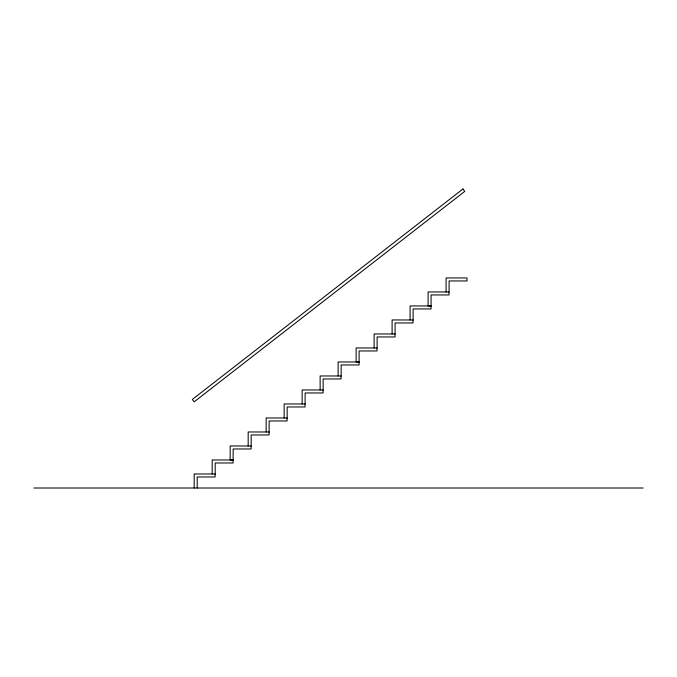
<?xml version="1.0" encoding="UTF-8"?>
<svg xmlns="http://www.w3.org/2000/svg" width="677" height="677" viewBox="0 0 677 677"><rect width="100%" height="100%" fill="white"/><g stroke="black" fill="none" stroke-linecap="round" stroke-linejoin="round"><path stroke-width="1.02" d="M446.084 291.982L446.084 277.951L467.003 277.951L467.003 280.955L449.096 280.955L449.096 291.982L428.092 291.948L428.092 305.979L431.097 305.979M431.021 305.953L410.101 305.953L410.101 319.984M449.012 291.948L449.012 294.952L431.097 294.952L431.021 308.957L413.105 308.957L413.105 319.984L392.11 319.95L392.11 333.981M395.114 333.981L374.119 333.956L374.119 347.986M359.047 361.958L338.128 361.958L338.128 375.989M359.132 361.983L356.127 361.983L356.127 347.953L377.123 347.986L377.123 336.96L395.038 336.96L395.114 322.963L413.029 322.963L413.029 319.95M305.149 403.991L284.154 403.966L284.154 417.997M269.167 431.994L248.171 431.968L248.171 445.999M287.082 417.963L287.082 420.976L269.167 420.976L269.091 434.972L251.175 434.972L251.175 445.999L230.18 445.965L230.18 459.996L233.184 459.996M233.108 459.971L212.189 459.971L212.189 474.002M251.099 445.965L251.099 448.978L233.184 448.978L233.108 462.975L215.193 462.975L215.193 474.002L194.189 473.976L194.189 488.007M33.85 488.007L643.15 488.007M377.047 347.953L377.047 350.965L359.132 350.965L359.047 364.962L341.14 364.962L341.14 375.989L320.136 375.963L320.136 389.994M341.056 375.963L341.056 378.968L323.149 378.968L323.149 389.994L302.145 389.96L302.145 403.991M323.064 389.96L323.064 392.965L305.149 392.965L305.073 406.97L287.158 406.97L287.158 417.997L266.163 417.963L266.163 431.994M215.108 473.976L215.108 476.98L197.202 476.98L197.202 488.007M462.924 188.993L192.344 399.447L194.189 401.816L464.769 191.371L462.924 188.993"/></g></svg>
